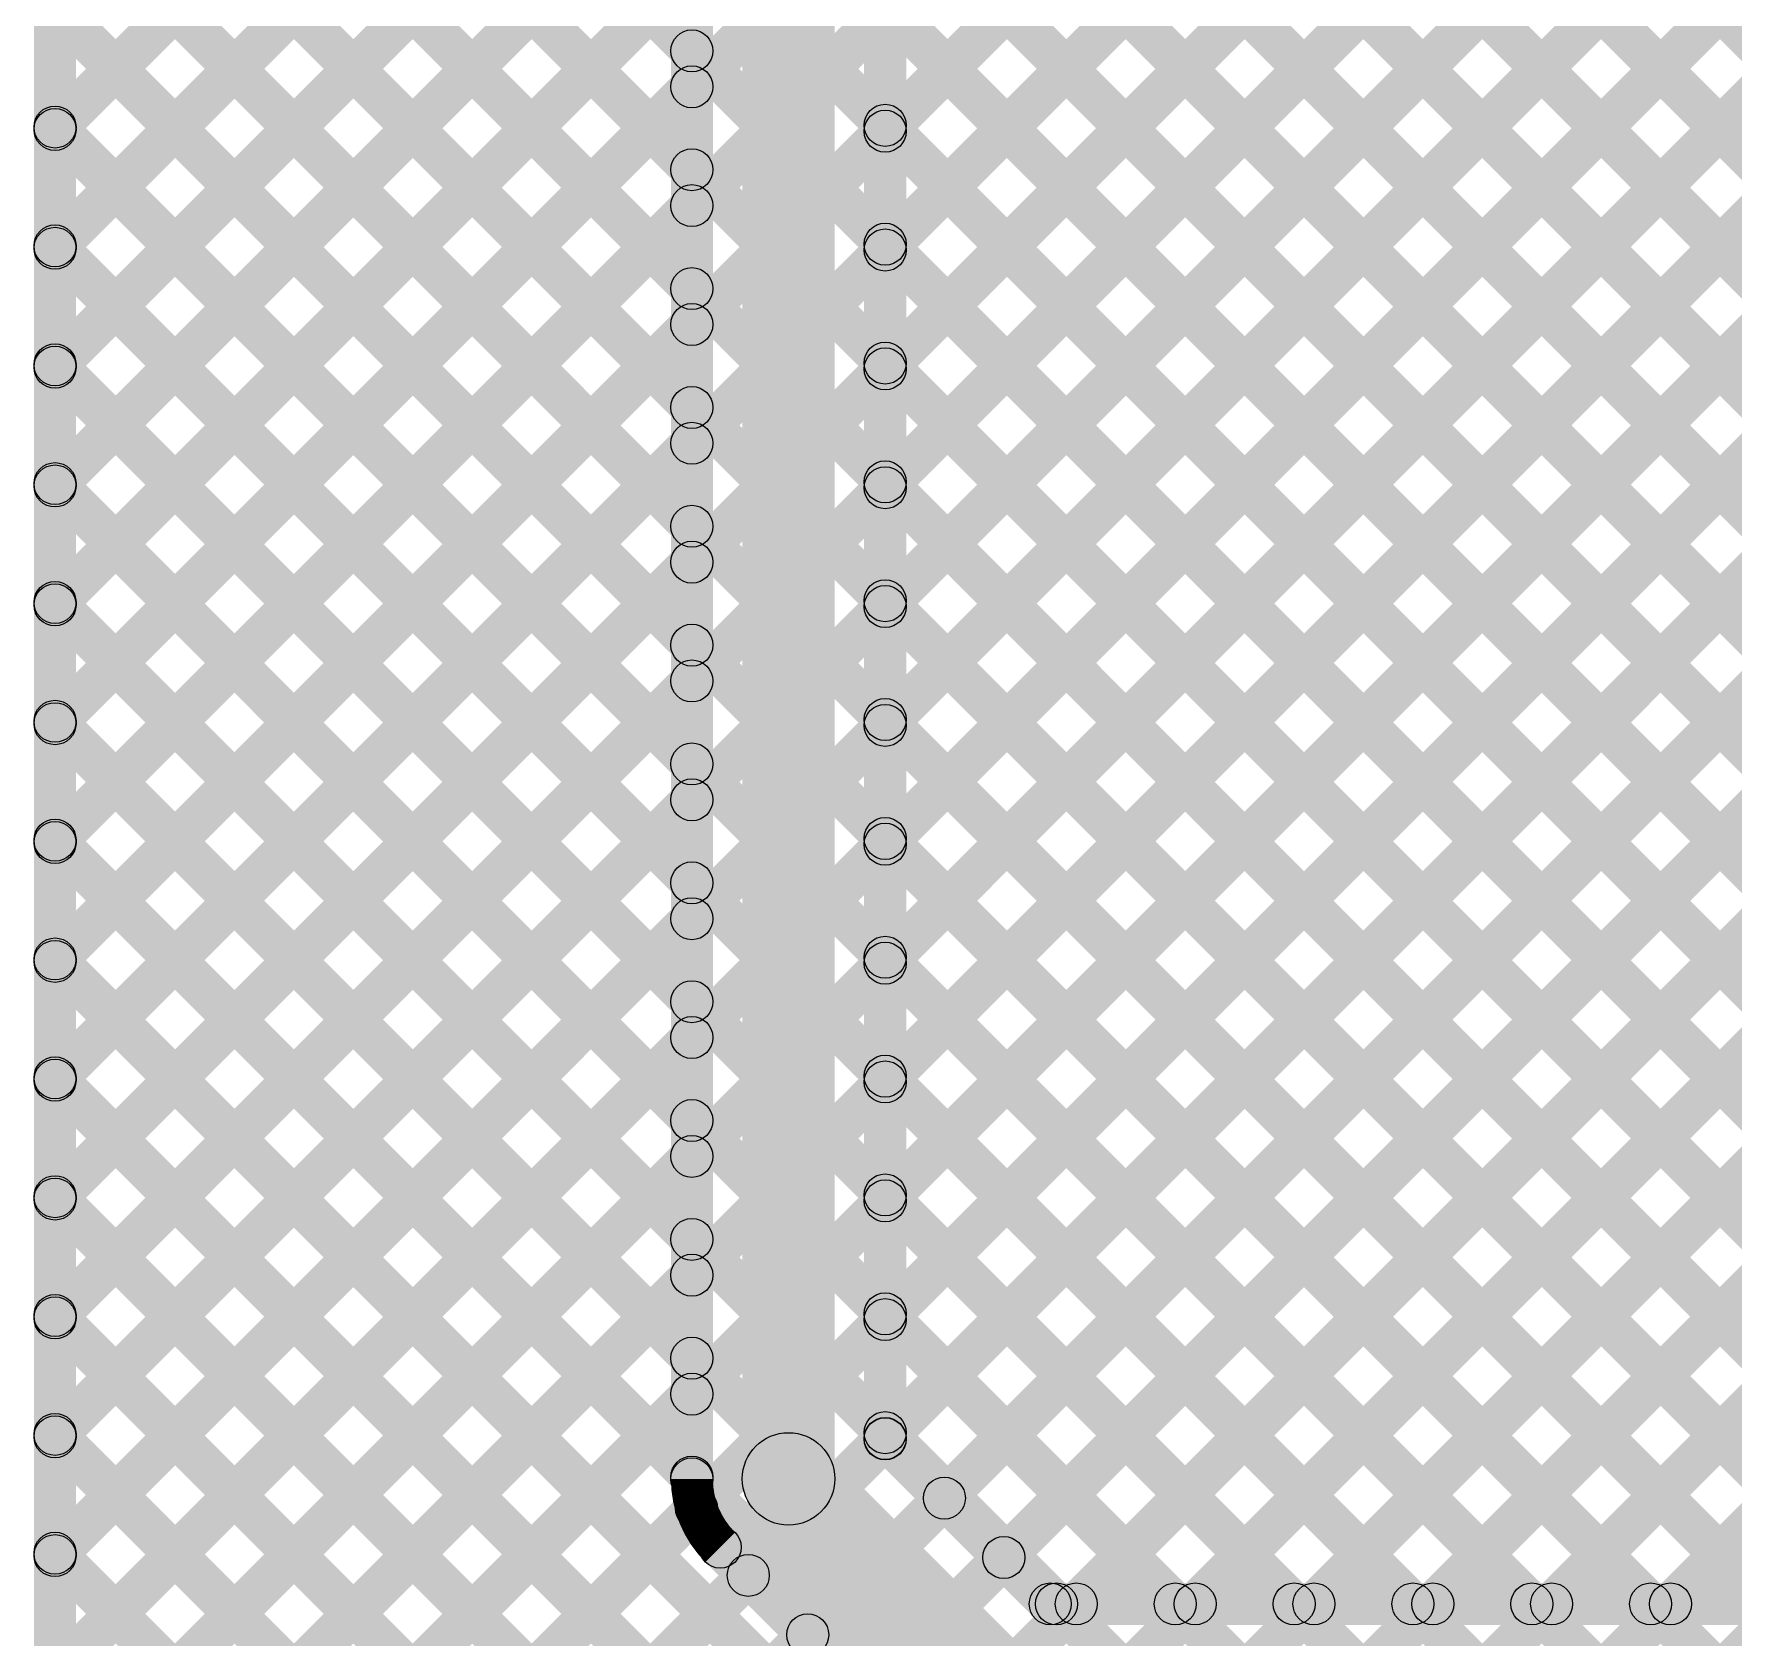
# Model space of a CAD drawing. Header units: millimetres. Extents: x 0.02 to 3.53, y 0 to 2.66.
# Drawn here: x 0.095 to 0.4996, y 0.8198 to 1.2015 of the extents above; entities that cross this region are included whole.
import ezdxf

# ---------------------------------------------------------------- set-up
doc = ezdxf.new("R2010")
doc.units = ezdxf.units.MM
doc.header["$MEASUREMENT"] = 0
doc.layers.add('BottomLayer', color=5, linetype='Continuous')
doc.layers.add('TopLayer', color=1, linetype='Continuous')

msp = doc.modelspace()

# ---------------------------------------------------------------- hatches: boundary and pattern name
at = {"layer": 'BottomLayer'}
for points in [[(0.105, 0.78272), (0.095, 0.78272), (0.095, 1.97319), (0.105, 1.97319)], [(0.28558, 0.85767), (0.26358, 0.85767), (0.26358, 1.92972), (0.28558, 1.92972)], [(0.25658, 0.85767), (0.24658, 0.85767), (0.24658, 1.92355), (0.25658, 1.92355)], [(0.30258, 0.8672), (0.29258, 0.8672), (0.29258, 1.92355), (0.30258, 1.92355)], [(0.30112, 1.17488), (0.29405, 1.18195), (0.52944, 1.41734), (0.53651, 1.41027)], [(0.30112, 1.11831), (0.29405, 1.12538), (0.5857, 1.41703), (0.59277, 1.40996)], [(0.30112, 1.14659), (0.29405, 1.15366), (0.55705, 1.41666), (0.56412, 1.40959)], [(0.29405, 1.40254), (0.30112, 1.40961), (0.59567, 1.11506), (0.5886, 1.10799)], [(0.30112, 1.09002), (0.29405, 1.0971), (0.5886, 1.39165), (0.59567, 1.38458)], [(0.29405, 1.37425), (0.30112, 1.38132), (0.59567, 1.08677), (0.5886, 1.0797)], [(0.30112, 1.06174), (0.29405, 1.06881), (0.5886, 1.36336), (0.59567, 1.35629)], [(0.09646, 1.34556), (0.10354, 1.35263), (0.25512, 1.20105), (0.24805, 1.19398)], [(0.29405, 1.34597), (0.30112, 1.35304), (0.58994, 1.06422), (0.58287, 1.05714)], [(0.10354, 1.17528), (0.09646, 1.18236), (0.24805, 1.33394), (0.25512, 1.32687)], [(0.30112, 1.03346), (0.29405, 1.04053), (0.5886, 1.33508), (0.59567, 1.32801)], [(0.09646, 1.31728), (0.10354, 1.32435), (0.25512, 1.17276), (0.24805, 1.16569)], [(0.29405, 1.31768), (0.30112, 1.32475), (0.56647, 1.0594), (0.5594, 1.05233)], [(0.10354, 1.147), (0.09646, 1.15407), (0.24805, 1.30565), (0.25512, 1.29858)], [(0.30112, 1.00517), (0.29405, 1.01224), (0.5886, 1.30679), (0.59567, 1.29972)], [(0.09646, 1.28899), (0.10354, 1.29606), (0.25512, 1.14448), (0.24805, 1.13741)], [(0.29405, 1.2894), (0.30112, 1.29647), (0.53794, 1.05965), (0.53087, 1.05258)], [(0.10354, 1.11872), (0.09646, 1.12579), (0.24805, 1.27737), (0.25512, 1.2703)], [(0.30112, 0.97689), (0.29405, 0.98396), (0.5886, 1.27851), (0.59567, 1.27144)], [(0.09646, 1.26071), (0.10354, 1.26778), (0.25512, 1.1162), (0.24805, 1.10912)], [(0.29405, 1.26111), (0.30112, 1.26819), (0.52194, 1.04736), (0.51487, 1.04029)], [(0.10354, 1.09043), (0.09646, 1.0975), (0.24805, 1.24909), (0.25512, 1.24201)], [(0.30112, 0.9486), (0.29405, 0.95567), (0.5886, 1.25022), (0.59567, 1.24315)], [(0.09646, 1.23242), (0.10354, 1.23949), (0.25512, 1.08791), (0.24805, 1.08084)], [(0.29405, 1.23283), (0.30112, 1.2399), (0.70957, 0.83145), (0.7025, 0.82438)], [(0.30112, 0.92032), (0.29405, 0.92739), (0.5886, 1.22194), (0.59567, 1.21487)], [(0.10354, 1.06215), (0.09646, 1.06922), (0.24805, 1.2208), (0.25512, 1.21373)], [(0.09646, 1.20414), (0.10354, 1.21121), (0.25512, 1.05963), (0.24805, 1.05256)], [(0.29405, 1.20455), (0.30112, 1.21162), (0.68129, 0.83145), (0.67422, 0.82438)], [(0.30112, 0.89203), (0.29405, 0.89911), (0.5886, 1.19366), (0.59567, 1.18659)], [(0.10354, 1.03386), (0.09646, 1.04093), (0.24805, 1.19252), (0.25512, 1.18545)], [(0.09646, 1.17585), (0.10354, 1.18293), (0.25512, 1.03134), (0.24805, 1.02427)], [(0.29405, 1.17626), (0.30112, 1.18333), (0.653, 0.83145), (0.64593, 0.82438)], [(0.30112, 0.86375), (0.29405, 0.87082), (0.5886, 1.16537), (0.59567, 1.1583)], [(0.10354, 1.00558), (0.09646, 1.01265), (0.24805, 1.16423), (0.25512, 1.15716)], [(0.09646, 1.14757), (0.10354, 1.15464), (0.25512, 1.00306), (0.24805, 0.99599)], [(0.29405, 1.14798), (0.30112, 1.15505), (0.62472, 0.83145), (0.61765, 0.82438)], [(0.31522, 0.84956), (0.30814, 0.85663), (0.5886, 1.13709), (0.59567, 1.13002)], [(0.10354, 0.97729), (0.09646, 0.98437), (0.24805, 1.13595), (0.25512, 1.12888)], [(0.09646, 1.11929), (0.10354, 1.12636), (0.25512, 0.97477), (0.24805, 0.9677)], [(0.29405, 1.11969), (0.30112, 1.12676), (0.59643, 0.83145), (0.58936, 0.82438)], [(0.10354, 0.94901), (0.09646, 0.95608), (0.24805, 1.10766), (0.25512, 1.10059)], [(0.09646, 1.091), (0.10354, 1.09807), (0.25512, 0.94649), (0.24805, 0.93942)], [(0.29405, 1.09141), (0.30112, 1.09848), (0.56815, 0.83145), (0.56108, 0.82438)], [(0.10354, 0.92073), (0.09646, 0.9278), (0.24805, 1.07938), (0.25512, 1.07231)], [(0.09646, 1.06272), (0.10354, 1.06979), (0.25512, 0.91821), (0.24805, 0.91113)], [(0.29405, 1.06312), (0.30112, 1.0702), (0.53987, 0.83145), (0.53279, 0.82438)], [(0.10354, 0.89244), (0.09646, 0.89951), (0.24805, 1.0511), (0.25512, 1.04402)], [(0.09646, 1.03443), (0.10354, 1.0415), (0.25512, 0.88992), (0.24805, 0.88285)], [(0.29405, 1.03484), (0.30112, 1.04191), (0.51158, 0.83145), (0.50451, 0.82438)], [(0.32936, 0.83542), (0.32229, 0.84249), (0.51249, 1.03269), (0.51956, 1.02562)], [(0.10354, 0.86416), (0.09646, 0.87123), (0.24805, 1.02281), (0.25512, 1.01574)], [(0.3466, 0.82438), (0.33953, 0.83145), (0.52395, 1.01587), (0.53102, 1.0088)], [(0.09646, 1.00615), (0.10354, 1.01322), (0.25512, 0.86164), (0.24805, 0.85457)], [(0.29405, 1.00656), (0.30112, 1.01363), (0.4833, 0.83145), (0.47623, 0.82438)], [(0.37488, 0.82438), (0.36781, 0.83145), (0.54977, 1.0134), (0.55684, 1.00633)], [(0.40317, 0.82438), (0.3961, 0.83145), (0.56397, 0.99932), (0.57104, 0.99225)], [(0.10354, 0.83587), (0.09646, 0.84294), (0.24805, 0.99453), (0.25512, 0.98746)], [(0.09646, 0.97786), (0.10354, 0.98494), (0.98494, 0.10354), (0.97786, 0.09646)], [(0.29405, 0.97827), (0.30112, 0.98534), (0.45501, 0.83145), (0.44794, 0.82438)], [(0.43145, 0.82438), (0.42438, 0.83145), (0.57722, 0.98429), (0.58429, 0.97722)], [(0.45974, 0.82438), (0.45267, 0.83145), (0.6043, 0.98309), (0.61137, 0.97602)], [(0.48802, 0.82438), (0.48095, 0.83145), (0.63259, 0.98309), (0.63966, 0.97602)], [(0.10354, 0.80759), (0.09646, 0.81466), (0.24805, 0.96624), (0.25512, 0.95917)], [(0.09646, 0.94958), (0.10354, 0.95665), (0.95665, 0.10354), (0.94958, 0.09646)], [(0.29405, 0.94999), (0.30112, 0.95706), (0.42673, 0.83145), (0.41966, 0.82438)], [(0.10354, 0.7793), (0.09646, 0.78638), (0.24805, 0.93796), (0.25512, 0.93089)], [(0.09646, 0.9213), (0.10354, 0.92837), (0.92837, 0.10354), (0.9213, 0.09646)], [(0.29405, 0.9217), (0.30112, 0.92877), (0.39844, 0.83145), (0.39137, 0.82438)], [(0.12793, 0.77541), (0.12086, 0.78248), (0.24805, 0.90967), (0.25512, 0.9026)], [(0.09646, 0.89301), (0.10354, 0.90008), (0.90008, 0.10354), (0.89301, 0.09646)], [(0.29405, 0.89342), (0.30112, 0.90049), (0.37016, 0.83145), (0.36309, 0.82438)], [(0.1478, 0.767), (0.14072, 0.77407), (0.24805, 0.88139), (0.25512, 0.87432)], [(0.09646, 0.86473), (0.10354, 0.8718), (0.8718, 0.10354), (0.86473, 0.09646)], [(0.29405, 0.86513), (0.30112, 0.87221), (0.34188, 0.83145), (0.3348, 0.82438)], [(0.29405, 0.86366), (0.30112, 0.87073), (0.3404, 0.83145), (0.33333, 0.82438)], [(0.2668, 0.84989), (0.28236, 0.86545), (0.33512, 0.81269), (0.31956, 0.79714)], [(0.16423, 0.75515), (0.15716, 0.76222), (0.24914, 0.8542), (0.25621, 0.84713)], [(0.09646, 0.83644), (0.10354, 0.84351), (0.84351, 0.10354), (0.83644, 0.09646)], [(0.25478, 0.83787), (0.26185, 0.84494), (0.31461, 0.79219), (0.30754, 0.78511)], [(0.17761, 0.74024), (0.17054, 0.74731), (0.26148, 0.83825), (0.26855, 0.83118)], [(0.33687, 0.82291), (0.33687, 0.83291), (1.7238, 0.83291), (1.7238, 0.82291)], [(0.1878, 0.72215), (0.18073, 0.72922), (0.27562, 0.82411), (0.28269, 0.81704)]]:
    msp.add_hatch(color=5, dxfattribs=at).paths.add_polyline_path(points)
h = msp.add_hatch(color=5, dxfattribs=at)
edge = h.paths.add_edge_path()
edge.add_arc((0.25158, 1.19751), 0.005, 0, 360)
h = msp.add_hatch(color=5, dxfattribs=at)
edge = h.paths.add_edge_path()
edge.add_arc((0.25158, 1.18898), 0.005, 0, 360)
h = msp.add_hatch(color=5, dxfattribs=at)
edge = h.paths.add_edge_path()
edge.add_arc((0.1, 1.17939), 0.005, 0, 360)
h = msp.add_hatch(color=5, dxfattribs=at)
edge = h.paths.add_edge_path()
edge.add_arc((0.1, 1.17882), 0.005, 0, 360)
h = msp.add_hatch(color=5, dxfattribs=at)
edge = h.paths.add_edge_path()
edge.add_arc((0.29758, 1.1798), 0.005, 0, 360)
h = msp.add_hatch(color=5, dxfattribs=at)
edge = h.paths.add_edge_path()
edge.add_arc((0.29758, 1.17841), 0.005, 0, 360)
h = msp.add_hatch(color=5, dxfattribs=at)
edge = h.paths.add_edge_path()
edge.add_arc((0.25158, 1.16923), 0.005, 0, 360)
h = msp.add_hatch(color=5, dxfattribs=at)
edge = h.paths.add_edge_path()
edge.add_arc((0.25158, 1.1607), 0.005, 0, 360)
h = msp.add_hatch(color=5, dxfattribs=at)
edge = h.paths.add_edge_path()
edge.add_arc((0.1, 1.15111), 0.005, 0, 360)
h = msp.add_hatch(color=5, dxfattribs=at)
edge = h.paths.add_edge_path()
edge.add_arc((0.1, 1.15054), 0.005, 0, 360)
h = msp.add_hatch(color=5, dxfattribs=at)
edge = h.paths.add_edge_path()
edge.add_arc((0.29758, 1.15151), 0.005, 0, 360)
h = msp.add_hatch(color=5, dxfattribs=at)
edge = h.paths.add_edge_path()
edge.add_arc((0.29758, 1.15013), 0.005, 0, 360)
h = msp.add_hatch(color=5, dxfattribs=at)
edge = h.paths.add_edge_path()
edge.add_arc((0.25158, 1.14094), 0.005, 0, 360)
h = msp.add_hatch(color=5, dxfattribs=at)
edge = h.paths.add_edge_path()
edge.add_arc((0.25158, 1.13241), 0.005, 0, 360)
h = msp.add_hatch(color=5, dxfattribs=at)
edge = h.paths.add_edge_path()
edge.add_arc((0.1, 1.12282), 0.005, 0, 360)
h = msp.add_hatch(color=5, dxfattribs=at)
edge = h.paths.add_edge_path()
edge.add_arc((0.1, 1.12225), 0.005, 0, 360)
h = msp.add_hatch(color=5, dxfattribs=at)
edge = h.paths.add_edge_path()
edge.add_arc((0.29758, 1.12323), 0.005, 0, 360)
h = msp.add_hatch(color=5, dxfattribs=at)
edge = h.paths.add_edge_path()
edge.add_arc((0.29758, 1.12184), 0.005, 0, 360)
h = msp.add_hatch(color=5, dxfattribs=at)
edge = h.paths.add_edge_path()
edge.add_arc((0.25158, 1.11266), 0.005, 0, 360)
h = msp.add_hatch(color=5, dxfattribs=at)
edge = h.paths.add_edge_path()
edge.add_arc((0.25158, 1.10413), 0.005, 0, 360)
h = msp.add_hatch(color=5, dxfattribs=at)
edge = h.paths.add_edge_path()
edge.add_arc((0.1, 1.09454), 0.005, 0, 360)
h = msp.add_hatch(color=5, dxfattribs=at)
edge = h.paths.add_edge_path()
edge.add_arc((0.1, 1.09397), 0.005, 0, 360)
h = msp.add_hatch(color=5, dxfattribs=at)
edge = h.paths.add_edge_path()
edge.add_arc((0.29758, 1.09494), 0.005, 0, 360)
h = msp.add_hatch(color=5, dxfattribs=at)
edge = h.paths.add_edge_path()
edge.add_arc((0.29758, 1.09356), 0.005, 0, 360)
h = msp.add_hatch(color=5, dxfattribs=at)
edge = h.paths.add_edge_path()
edge.add_arc((0.25158, 1.08438), 0.005, 0, 360)
h = msp.add_hatch(color=5, dxfattribs=at)
edge = h.paths.add_edge_path()
edge.add_arc((0.25158, 1.07584), 0.005, 0, 360)
h = msp.add_hatch(color=5, dxfattribs=at)
edge = h.paths.add_edge_path()
edge.add_arc((0.1, 1.06625), 0.005, 0, 360)
h = msp.add_hatch(color=5, dxfattribs=at)
edge = h.paths.add_edge_path()
edge.add_arc((0.1, 1.06568), 0.005, 0, 360)
h = msp.add_hatch(color=5, dxfattribs=at)
edge = h.paths.add_edge_path()
edge.add_arc((0.29758, 1.06666), 0.005, 0, 360)
h = msp.add_hatch(color=5, dxfattribs=at)
edge = h.paths.add_edge_path()
edge.add_arc((0.29758, 1.06528), 0.005, 0, 360)
h = msp.add_hatch(color=5, dxfattribs=at)
edge = h.paths.add_edge_path()
edge.add_arc((0.25158, 1.05609), 0.005, 0, 360)
h = msp.add_hatch(color=5, dxfattribs=at)
edge = h.paths.add_edge_path()
edge.add_arc((0.25158, 1.04756), 0.005, 0, 360)
h = msp.add_hatch(color=5, dxfattribs=at)
edge = h.paths.add_edge_path()
edge.add_arc((0.1, 1.03797), 0.005, 0, 360)
h = msp.add_hatch(color=5, dxfattribs=at)
edge = h.paths.add_edge_path()
edge.add_arc((0.1, 1.0374), 0.005, 0, 360)
h = msp.add_hatch(color=5, dxfattribs=at)
edge = h.paths.add_edge_path()
edge.add_arc((0.29758, 1.03838), 0.005, 0, 360)
h = msp.add_hatch(color=5, dxfattribs=at)
edge = h.paths.add_edge_path()
edge.add_arc((0.29758, 1.03699), 0.005, 0, 360)
h = msp.add_hatch(color=5, dxfattribs=at)
edge = h.paths.add_edge_path()
edge.add_arc((0.25158, 1.02781), 0.005, 0, 360)
h = msp.add_hatch(color=5, dxfattribs=at)
edge = h.paths.add_edge_path()
edge.add_arc((0.25158, 1.01928), 0.005, 0, 360)
h = msp.add_hatch(color=5, dxfattribs=at)
edge = h.paths.add_edge_path()
edge.add_arc((0.1, 1.00968), 0.005, 0, 360)
h = msp.add_hatch(color=5, dxfattribs=at)
edge = h.paths.add_edge_path()
edge.add_arc((0.1, 1.00911), 0.005, 0, 360)
h = msp.add_hatch(color=5, dxfattribs=at)
edge = h.paths.add_edge_path()
edge.add_arc((0.29758, 1.01009), 0.005, 0, 360)
h = msp.add_hatch(color=5, dxfattribs=at)
edge = h.paths.add_edge_path()
edge.add_arc((0.29758, 1.00871), 0.005, 0, 360)
h = msp.add_hatch(color=5, dxfattribs=at)
edge = h.paths.add_edge_path()
edge.add_arc((0.25158, 0.99952), 0.005, 0, 360)
h = msp.add_hatch(color=5, dxfattribs=at)
edge = h.paths.add_edge_path()
edge.add_arc((0.25158, 0.99099), 0.005, 0, 360)
h = msp.add_hatch(color=5, dxfattribs=at)
edge = h.paths.add_edge_path()
edge.add_arc((0.1, 0.9814), 0.005, 0, 360)
h = msp.add_hatch(color=5, dxfattribs=at)
edge = h.paths.add_edge_path()
edge.add_arc((0.1, 0.98083), 0.005, 0, 360)
h = msp.add_hatch(color=5, dxfattribs=at)
edge = h.paths.add_edge_path()
edge.add_arc((0.29758, 0.98181), 0.005, 0, 360)
h = msp.add_hatch(color=5, dxfattribs=at)
edge = h.paths.add_edge_path()
edge.add_arc((0.29758, 0.98042), 0.005, 0, 360)
h = msp.add_hatch(color=5, dxfattribs=at)
edge = h.paths.add_edge_path()
edge.add_arc((0.25158, 0.97124), 0.005, 0, 360)
h = msp.add_hatch(color=5, dxfattribs=at)
edge = h.paths.add_edge_path()
edge.add_arc((0.25158, 0.96271), 0.005, 0, 360)
h = msp.add_hatch(color=5, dxfattribs=at)
edge = h.paths.add_edge_path()
edge.add_arc((0.1, 0.95312), 0.005, 0, 360)
h = msp.add_hatch(color=5, dxfattribs=at)
edge = h.paths.add_edge_path()
edge.add_arc((0.1, 0.95255), 0.005, 0, 360)
h = msp.add_hatch(color=5, dxfattribs=at)
edge = h.paths.add_edge_path()
edge.add_arc((0.29758, 0.95352), 0.005, 0, 360)
h = msp.add_hatch(color=5, dxfattribs=at)
edge = h.paths.add_edge_path()
edge.add_arc((0.29758, 0.95214), 0.005, 0, 360)
h = msp.add_hatch(color=5, dxfattribs=at)
edge = h.paths.add_edge_path()
edge.add_arc((0.25158, 0.94295), 0.005, 0, 360)
h = msp.add_hatch(color=5, dxfattribs=at)
edge = h.paths.add_edge_path()
edge.add_arc((0.25158, 0.93442), 0.005, 0, 360)
h = msp.add_hatch(color=5, dxfattribs=at)
edge = h.paths.add_edge_path()
edge.add_arc((0.1, 0.92483), 0.005, 0, 360)
h = msp.add_hatch(color=5, dxfattribs=at)
edge = h.paths.add_edge_path()
edge.add_arc((0.1, 0.92426), 0.005, 0, 360)
h = msp.add_hatch(color=5, dxfattribs=at)
edge = h.paths.add_edge_path()
edge.add_arc((0.29758, 0.92524), 0.005, 0, 360)
h = msp.add_hatch(color=5, dxfattribs=at)
edge = h.paths.add_edge_path()
edge.add_arc((0.29758, 0.92385), 0.005, 0, 360)
h = msp.add_hatch(color=5, dxfattribs=at)
edge = h.paths.add_edge_path()
edge.add_arc((0.25158, 0.91467), 0.005, 0, 360)
h = msp.add_hatch(color=5, dxfattribs=at)
edge = h.paths.add_edge_path()
edge.add_arc((0.25158, 0.90614), 0.005, 0, 360)
h = msp.add_hatch(color=5, dxfattribs=at)
edge = h.paths.add_edge_path()
edge.add_arc((0.1, 0.89655), 0.005, 0, 360)
h = msp.add_hatch(color=5, dxfattribs=at)
edge = h.paths.add_edge_path()
edge.add_arc((0.1, 0.89598), 0.005, 0, 360)
h = msp.add_hatch(color=5, dxfattribs=at)
edge = h.paths.add_edge_path()
edge.add_arc((0.29758, 0.89695), 0.005, 0, 360)
h = msp.add_hatch(color=5, dxfattribs=at)
edge = h.paths.add_edge_path()
edge.add_arc((0.29758, 0.89557), 0.005, 0, 360)
h = msp.add_hatch(color=5, dxfattribs=at)
edge = h.paths.add_edge_path()
edge.add_arc((0.25158, 0.88639), 0.005, 0, 360)
h = msp.add_hatch(color=5, dxfattribs=at)
edge = h.paths.add_edge_path()
edge.add_arc((0.25158, 0.87785), 0.005, 0, 360)
h = msp.add_hatch(color=5, dxfattribs=at)
edge = h.paths.add_edge_path()
edge.add_arc((0.1, 0.86826), 0.005, 0, 360)
h = msp.add_hatch(color=5, dxfattribs=at)
edge = h.paths.add_edge_path()
edge.add_arc((0.1, 0.86769), 0.005, 0, 360)
h = msp.add_hatch(color=5, dxfattribs=at)
edge = h.paths.add_edge_path()
edge.add_arc((0.29758, 0.86867), 0.005, 0, 360)
h = msp.add_hatch(color=5, dxfattribs=at)
edge = h.paths.add_edge_path()
edge.add_arc((0.29758, 0.86729), 0.005, 0, 360)
h = msp.add_hatch(color=5, dxfattribs=at)
edge = h.paths.add_edge_path()
edge.add_arc((0.29758, 0.8672), 0.005, 0, 360)
h = msp.add_hatch(color=5, dxfattribs=at)
edge = h.paths.add_edge_path()
edge.add_arc((0.29758, 0.8672), 0.005, 0, 360)
h = msp.add_hatch(color=5, dxfattribs=at)
edge = h.paths.add_edge_path()
edge.add_arc((0.27458, 0.85767), 0.011, 0, 360)
h = msp.add_hatch(color=5, dxfattribs=at)
edge = h.paths.add_edge_path()
edge.add_arc((0.27458, 0.85767), 0.011, 0, 360)
h = msp.add_hatch(color=5, dxfattribs=at)
edge = h.paths.add_edge_path()
edge.add_arc((0.25158, 0.8581), 0.005, 0, 360)
h = msp.add_hatch(color=5, dxfattribs=at)
edge = h.paths.add_edge_path()
edge.add_arc((0.25158, 0.85767), 0.005, 0, 360)
h = msp.add_hatch(color=5, dxfattribs=at)
edge = h.paths.add_edge_path()
edge.add_arc((0.25158, 0.85767), 0.005, 0, 360)
h = msp.add_hatch(color=5, dxfattribs=at)
edge = h.paths.add_edge_path()
edge.add_arc((0.25158, 0.85767), 0.005, 0, 360)
h = msp.add_hatch(color=5, dxfattribs=at)
edge = h.paths.add_edge_path()
edge.add_arc((0.31168, 0.8531), 0.005, 0, 360)
h = msp.add_hatch(color=5, dxfattribs=at)
edge = h.paths.add_edge_path()
edge.add_arc((0.25268, 0.85066), 0.005, 0, 360)
h = msp.add_hatch(color=5, dxfattribs=at)
edge = h.paths.add_edge_path()
edge.add_arc((0.25832, 0.84141), 0.005, 0, 360)
h = msp.add_hatch(color=5, dxfattribs=at)
edge = h.paths.add_edge_path()
edge.add_arc((0.25832, 0.84141), 0.005, 0, 360)
h = msp.add_hatch(color=5, dxfattribs=at)
edge = h.paths.add_edge_path()
edge.add_arc((0.25832, 0.84141), 0.005, 0, 360)
h = msp.add_hatch(color=5, dxfattribs=at)
edge = h.paths.add_edge_path()
edge.add_arc((0.1, 0.83998), 0.005, 0, 360)
h = msp.add_hatch(color=5, dxfattribs=at)
edge = h.paths.add_edge_path()
edge.add_arc((0.1, 0.83941), 0.005, 0, 360)
h = msp.add_hatch(color=5, dxfattribs=at)
edge = h.paths.add_edge_path()
edge.add_arc((0.32582, 0.83896), 0.005, 0, 360)
h = msp.add_hatch(color=5, dxfattribs=at)
edge = h.paths.add_edge_path()
edge.add_arc((0.26501, 0.83471), 0.005, 0, 360)
h = msp.add_hatch(color=5, dxfattribs=at)
edge = h.paths.add_edge_path()
edge.add_arc((0.33687, 0.82791), 0.005, 0, 360)
h = msp.add_hatch(color=5, dxfattribs=at)
edge = h.paths.add_edge_path()
edge.add_arc((0.33687, 0.82791), 0.005, 0, 360)
h = msp.add_hatch(color=5, dxfattribs=at)
edge = h.paths.add_edge_path()
edge.add_arc((0.33834, 0.82791), 0.005, 0, 360)
h = msp.add_hatch(color=5, dxfattribs=at)
edge = h.paths.add_edge_path()
edge.add_arc((0.34306, 0.82791), 0.005, 0, 360)
h = msp.add_hatch(color=5, dxfattribs=at)
edge = h.paths.add_edge_path()
edge.add_arc((0.36662, 0.82791), 0.005, 0, 360)
h = msp.add_hatch(color=5, dxfattribs=at)
edge = h.paths.add_edge_path()
edge.add_arc((0.37135, 0.82791), 0.005, 0, 360)
h = msp.add_hatch(color=5, dxfattribs=at)
edge = h.paths.add_edge_path()
edge.add_arc((0.39491, 0.82791), 0.005, 0, 360)
h = msp.add_hatch(color=5, dxfattribs=at)
edge = h.paths.add_edge_path()
edge.add_arc((0.39963, 0.82791), 0.005, 0, 360)
h = msp.add_hatch(color=5, dxfattribs=at)
edge = h.paths.add_edge_path()
edge.add_arc((0.42319, 0.82791), 0.005, 0, 360)
h = msp.add_hatch(color=5, dxfattribs=at)
edge = h.paths.add_edge_path()
edge.add_arc((0.42792, 0.82791), 0.005, 0, 360)
h = msp.add_hatch(color=5, dxfattribs=at)
edge = h.paths.add_edge_path()
edge.add_arc((0.45148, 0.82791), 0.005, 0, 360)
h = msp.add_hatch(color=5, dxfattribs=at)
edge = h.paths.add_edge_path()
edge.add_arc((0.4562, 0.82791), 0.005, 0, 360)
h = msp.add_hatch(color=5, dxfattribs=at)
edge = h.paths.add_edge_path()
edge.add_arc((0.47976, 0.82791), 0.005, 0, 360)
h = msp.add_hatch(color=5, dxfattribs=at)
edge = h.paths.add_edge_path()
edge.add_arc((0.48449, 0.82791), 0.005, 0, 360)
h = msp.add_hatch(color=5, dxfattribs=at)
edge = h.paths.add_edge_path()
edge.add_arc((0.27915, 0.82057), 0.005, 0, 360)
at = {"layer": 'TopLayer'}
for points in [[(0.105, 0.78272), (0.095, 0.78272), (0.095, 1.97319), (0.105, 1.97319)], [(0.10354, 0.46818), (0.09646, 0.47525), (1.42008, 1.79886), (1.42715, 1.79179)], [(0.10354, 0.43989), (0.09646, 0.44696), (1.42764, 1.77814), (1.43471, 1.77107)], [(0.10354, 0.41161), (0.09646, 0.41868), (1.45593, 1.77814), (1.463, 1.77107)], [(0.09646, 1.60012), (0.10354, 1.60719), (0.56566, 1.14506), (0.55859, 1.13799)], [(0.09646, 1.57183), (0.10354, 1.57891), (0.55558, 1.12687), (0.5485, 1.11979)], [(0.10354, 1.17528), (0.09646, 1.18236), (0.48779, 1.57368), (0.49486, 1.56661)], [(0.10354, 1.147), (0.09646, 1.15407), (0.51462, 1.57223), (0.52169, 1.56516)], [(0.09646, 1.54355), (0.10354, 1.55062), (0.54526, 1.1089), (0.53819, 1.10183)], [(0.09646, 1.51527), (0.10354, 1.52234), (0.5354, 1.09047), (0.52833, 1.0834)], [(0.10354, 1.11872), (0.09646, 1.12579), (0.47924, 1.50857), (0.48631, 1.50149)], [(0.09646, 1.48698), (0.10354, 1.49405), (0.52567, 1.07191), (0.5186, 1.06484)], [(0.10354, 1.09043), (0.09646, 1.0975), (0.4896, 1.49063), (0.49667, 1.48356)], [(0.10354, 1.06215), (0.09646, 1.06922), (0.49967, 1.47243), (0.50674, 1.46536)], [(0.09646, 1.4587), (0.10354, 1.46577), (0.51588, 1.05342), (0.50881, 1.04635)], [(0.10354, 1.03386), (0.09646, 1.04093), (0.50987, 1.45434), (0.51694, 1.44727)], [(0.09646, 1.43041), (0.10354, 1.43748), (0.51192, 1.0291), (0.50485, 1.02202)], [(0.10354, 1.00558), (0.09646, 1.01265), (0.52007, 1.43626), (0.52714, 1.42919)], [(0.10354, 0.92073), (0.09646, 0.9278), (0.60192, 1.43325), (0.60899, 1.42618)], [(0.10354, 0.97729), (0.09646, 0.98437), (0.53087, 1.41877), (0.53794, 1.4117)], [(0.10354, 0.89244), (0.09646, 0.89951), (0.61189, 1.41493), (0.61896, 1.40786)], [(0.09646, 1.40213), (0.10354, 1.4092), (1.4092, 0.10354), (1.40213, 0.09646)], [(0.10354, 0.94901), (0.09646, 0.95608), (0.54917, 1.40879), (0.55624, 1.40172)], [(0.10354, 0.86416), (0.09646, 0.87123), (0.62185, 1.39662), (0.62892, 1.38955)], [(0.09646, 1.37384), (0.10354, 1.38092), (1.38092, 0.10354), (1.37384, 0.09646)], [(0.10354, 0.83587), (0.09646, 0.84294), (0.62927, 1.37575), (0.63634, 1.36868)], [(0.10354, 0.80759), (0.09646, 0.81466), (0.63593, 1.35412), (0.643, 1.34705)], [(0.09646, 1.34556), (0.10354, 1.35263), (1.35263, 0.10354), (1.34556, 0.09646)], [(0.10354, 0.7793), (0.09646, 0.78638), (0.64258, 1.33249), (0.64965, 1.32542)], [(0.09646, 1.31728), (0.10354, 1.32435), (1.32435, 0.10354), (1.31728, 0.09646)], [(0.12793, 0.77541), (0.12086, 0.78248), (0.64397, 1.3056), (0.65104, 1.29853)], [(0.09646, 1.28899), (0.10354, 1.29606), (1.29606, 0.10354), (1.28899, 0.09646)], [(0.09646, 1.26071), (0.10354, 1.26778), (1.26778, 0.10354), (1.26071, 0.09646)], [(0.1478, 0.767), (0.14072, 0.77407), (0.61688, 1.25023), (0.62395, 1.24316)], [(0.09646, 1.23242), (0.10354, 1.23949), (1.23949, 0.10354), (1.23242, 0.09646)], [(0.09646, 1.20414), (0.10354, 1.21121), (1.21121, 0.10354), (1.20414, 0.09646)], [(0.16423, 0.75515), (0.15716, 0.76222), (0.58171, 1.18676), (0.58878, 1.17969)], [(0.09646, 1.17585), (0.10354, 1.18293), (1.18293, 0.10354), (1.17585, 0.09646)], [(0.09646, 1.14757), (0.10354, 1.15464), (1.15464, 0.10354), (1.14757, 0.09646)], [(0.09646, 1.11929), (0.10354, 1.12636), (1.12636, 0.10354), (1.11929, 0.09646)], [(0.17761, 0.74024), (0.17054, 0.74731), (0.54653, 1.1233), (0.5536, 1.11623)], [(0.09646, 1.091), (0.10354, 1.09807), (1.09807, 0.10354), (1.091, 0.09646)], [(0.09646, 1.06272), (0.10354, 1.06979), (1.06979, 0.10354), (1.06272, 0.09646)], [(0.1878, 0.72215), (0.18073, 0.72922), (0.51318, 1.06166), (0.52025, 1.05459)], [(0.09646, 1.03443), (0.10354, 1.0415), (1.0415, 0.10354), (1.03443, 0.09646)], [(0.19411, 0.70018), (0.18704, 0.70725), (0.50576, 1.02596), (0.51283, 1.01889)], [(0.09646, 1.00615), (0.10354, 1.01322), (1.01322, 0.10354), (1.00615, 0.09646)], [(0.19432, 0.6721), (0.18725, 0.67917), (0.51802, 1.00994), (0.52509, 1.00287)], [(0.10354, 0.55303), (0.09646, 0.5601), (0.54119, 1.00482), (0.54826, 0.99775)], [(0.10354, 0.52475), (0.09646, 0.53182), (0.56397, 0.99932), (0.57104, 0.99225)], [(0.09646, 0.97786), (0.10354, 0.98494), (0.98494, 0.10354), (0.97786, 0.09646)], [(0.10354, 0.49646), (0.09646, 0.50353), (0.57722, 0.98429), (0.58429, 0.97722)], [(0.09646, 0.94958), (0.10354, 0.95665), (0.95665, 0.10354), (0.94958, 0.09646)], [(0.09646, 0.9213), (0.10354, 0.92837), (0.92837, 0.10354), (0.9213, 0.09646)], [(0.09646, 0.89301), (0.10354, 0.90008), (0.90008, 0.10354), (0.89301, 0.09646)], [(0.09646, 0.86473), (0.10354, 0.8718), (0.8718, 0.10354), (0.86473, 0.09646)], [(0.09646, 0.83644), (0.10354, 0.84351), (0.84351, 0.10354), (0.83644, 0.09646)]]:
    msp.add_hatch(color=1, dxfattribs=at).paths.add_polyline_path(points)
h = msp.add_hatch(color=1, dxfattribs=at)
edge = h.paths.add_edge_path()
edge.add_arc((0.1, 1.17939), 0.005, 0, 360)
h = msp.add_hatch(color=1, dxfattribs=at)
edge = h.paths.add_edge_path()
edge.add_arc((0.1, 1.17882), 0.005, 0, 360)
h = msp.add_hatch(color=1, dxfattribs=at)
edge = h.paths.add_edge_path()
edge.add_arc((0.1, 1.15111), 0.005, 0, 360)
h = msp.add_hatch(color=1, dxfattribs=at)
edge = h.paths.add_edge_path()
edge.add_arc((0.1, 1.15054), 0.005, 0, 360)
h = msp.add_hatch(color=1, dxfattribs=at)
edge = h.paths.add_edge_path()
edge.add_arc((0.1, 1.12282), 0.005, 0, 360)
h = msp.add_hatch(color=1, dxfattribs=at)
edge = h.paths.add_edge_path()
edge.add_arc((0.1, 1.12225), 0.005, 0, 360)
h = msp.add_hatch(color=1, dxfattribs=at)
edge = h.paths.add_edge_path()
edge.add_arc((0.1, 1.09454), 0.005, 0, 360)
h = msp.add_hatch(color=1, dxfattribs=at)
edge = h.paths.add_edge_path()
edge.add_arc((0.1, 1.09397), 0.005, 0, 360)
h = msp.add_hatch(color=1, dxfattribs=at)
edge = h.paths.add_edge_path()
edge.add_arc((0.1, 1.06625), 0.005, 0, 360)
h = msp.add_hatch(color=1, dxfattribs=at)
edge = h.paths.add_edge_path()
edge.add_arc((0.1, 1.06568), 0.005, 0, 360)
h = msp.add_hatch(color=1, dxfattribs=at)
edge = h.paths.add_edge_path()
edge.add_arc((0.1, 1.03797), 0.005, 0, 360)
h = msp.add_hatch(color=1, dxfattribs=at)
edge = h.paths.add_edge_path()
edge.add_arc((0.1, 1.0374), 0.005, 0, 360)
h = msp.add_hatch(color=1, dxfattribs=at)
edge = h.paths.add_edge_path()
edge.add_arc((0.1, 1.00968), 0.005, 0, 360)
h = msp.add_hatch(color=1, dxfattribs=at)
edge = h.paths.add_edge_path()
edge.add_arc((0.1, 1.00911), 0.005, 0, 360)
h = msp.add_hatch(color=1, dxfattribs=at)
edge = h.paths.add_edge_path()
edge.add_arc((0.1, 0.9814), 0.005, 0, 360)
h = msp.add_hatch(color=1, dxfattribs=at)
edge = h.paths.add_edge_path()
edge.add_arc((0.1, 0.98083), 0.005, 0, 360)
h = msp.add_hatch(color=1, dxfattribs=at)
edge = h.paths.add_edge_path()
edge.add_arc((0.1, 0.95312), 0.005, 0, 360)
h = msp.add_hatch(color=1, dxfattribs=at)
edge = h.paths.add_edge_path()
edge.add_arc((0.1, 0.95255), 0.005, 0, 360)
h = msp.add_hatch(color=1, dxfattribs=at)
edge = h.paths.add_edge_path()
edge.add_arc((0.1, 0.92483), 0.005, 0, 360)
h = msp.add_hatch(color=1, dxfattribs=at)
edge = h.paths.add_edge_path()
edge.add_arc((0.1, 0.92426), 0.005, 0, 360)
h = msp.add_hatch(color=1, dxfattribs=at)
edge = h.paths.add_edge_path()
edge.add_arc((0.1, 0.89655), 0.005, 0, 360)
h = msp.add_hatch(color=1, dxfattribs=at)
edge = h.paths.add_edge_path()
edge.add_arc((0.1, 0.89598), 0.005, 0, 360)
h = msp.add_hatch(color=1, dxfattribs=at)
edge = h.paths.add_edge_path()
edge.add_arc((0.1, 0.86826), 0.005, 0, 360)
h = msp.add_hatch(color=1, dxfattribs=at)
edge = h.paths.add_edge_path()
edge.add_arc((0.1, 0.86769), 0.005, 0, 360)
h = msp.add_hatch(color=1, dxfattribs=at)
edge = h.paths.add_edge_path()
edge.add_arc((0.1, 0.83998), 0.005, 0, 360)
h = msp.add_hatch(color=1, dxfattribs=at)
edge = h.paths.add_edge_path()
edge.add_arc((0.1, 0.83941), 0.005, 0, 360)

# ---------------------------------------------------------------- linework, layer by layer
at = {"layer": 'BottomLayer', "const_width": 0.01}
msp.add_lwpolyline([(0.25832, 0.84141, -0.198912), (0.25158, 0.85767)], format="xyb", dxfattribs=at)
msp.add_lwpolyline([(0.25832, 0.84141, -0.198912), (0.25158, 0.85767)], format="xyb", dxfattribs=at)
at = {"layer": 'BottomLayer'}
for centre, radius in [((0.25158, 1.19751), 0.005), ((0.25158, 1.18898), 0.005), ((0.1, 1.17939), 0.005), ((0.1, 1.17882), 0.005), ((0.29758, 1.1798), 0.005), ((0.29758, 1.17841), 0.005), ((0.25158, 1.16923), 0.005), ((0.25158, 1.1607), 0.005), ((0.1, 1.15111), 0.005), ((0.1, 1.15054), 0.005), ((0.29758, 1.15151), 0.005), ((0.29758, 1.15013), 0.005), ((0.25158, 1.14094), 0.005), ((0.25158, 1.13241), 0.005), ((0.1, 1.12282), 0.005), ((0.1, 1.12225), 0.005), ((0.29758, 1.12323), 0.005), ((0.29758, 1.12184), 0.005), ((0.25158, 1.11266), 0.005), ((0.25158, 1.10413), 0.005), ((0.1, 1.09454), 0.005), ((0.1, 1.09397), 0.005), ((0.29758, 1.09494), 0.005), ((0.29758, 1.09356), 0.005), ((0.25158, 1.08438), 0.005), ((0.25158, 1.07584), 0.005), ((0.1, 1.06625), 0.005), ((0.1, 1.06568), 0.005), ((0.29758, 1.06666), 0.005), ((0.29758, 1.06528), 0.005), ((0.25158, 1.05609), 0.005), ((0.25158, 1.04756), 0.005), ((0.1, 1.03797), 0.005), ((0.1, 1.0374), 0.005), ((0.29758, 1.03838), 0.005), ((0.29758, 1.03699), 0.005), ((0.25158, 1.02781), 0.005), ((0.25158, 1.01928), 0.005), ((0.1, 1.00968), 0.005), ((0.1, 1.00911), 0.005), ((0.29758, 1.01009), 0.005), ((0.29758, 1.00871), 0.005), ((0.25158, 0.99952), 0.005), ((0.25158, 0.99099), 0.005), ((0.1, 0.9814), 0.005), ((0.1, 0.98083), 0.005), ((0.29758, 0.98181), 0.005), ((0.29758, 0.98042), 0.005), ((0.25158, 0.97124), 0.005), ((0.25158, 0.96271), 0.005), ((0.1, 0.95312), 0.005), ((0.1, 0.95255), 0.005), ((0.29758, 0.95352), 0.005), ((0.29758, 0.95214), 0.005), ((0.25158, 0.94295), 0.005), ((0.25158, 0.93442), 0.005), ((0.1, 0.92483), 0.005), ((0.1, 0.92426), 0.005), ((0.29758, 0.92524), 0.005), ((0.29758, 0.92385), 0.005), ((0.25158, 0.91467), 0.005), ((0.25158, 0.90614), 0.005), ((0.1, 0.89655), 0.005), ((0.1, 0.89598), 0.005), ((0.29758, 0.89695), 0.005), ((0.29758, 0.89557), 0.005), ((0.25158, 0.88639), 0.005), ((0.25158, 0.87785), 0.005), ((0.1, 0.86826), 0.005), ((0.1, 0.86769), 0.005), ((0.29758, 0.86867), 0.005), ((0.29758, 0.86729), 0.005), ((0.29758, 0.8672), 0.005), ((0.29758, 0.8672), 0.005), ((0.27458, 0.85767), 0.011), ((0.27458, 0.85767), 0.011), ((0.25158, 0.8581), 0.005), ((0.25158, 0.85767), 0.005), ((0.25158, 0.85767), 0.005), ((0.25158, 0.85767), 0.005), ((0.31168, 0.8531), 0.005), ((0.25268, 0.85066), 0.005), ((0.25832, 0.84141), 0.005), ((0.25832, 0.84141), 0.005), ((0.25832, 0.84141), 0.005), ((0.1, 0.83998), 0.005), ((0.1, 0.83941), 0.005), ((0.32582, 0.83896), 0.005), ((0.26501, 0.83471), 0.005), ((0.33687, 0.82791), 0.005), ((0.33687, 0.82791), 0.005), ((0.33834, 0.82791), 0.005), ((0.34306, 0.82791), 0.005), ((0.36662, 0.82791), 0.005), ((0.37135, 0.82791), 0.005), ((0.39491, 0.82791), 0.005), ((0.39963, 0.82791), 0.005), ((0.42319, 0.82791), 0.005), ((0.42792, 0.82791), 0.005), ((0.45148, 0.82791), 0.005), ((0.4562, 0.82791), 0.005), ((0.47976, 0.82791), 0.005), ((0.48449, 0.82791), 0.005), ((0.27915, 0.82057), 0.005)]:
    msp.add_circle(centre, radius, dxfattribs=at)
at = {"layer": 'TopLayer'}
for centre in [(0.1, 1.17939), (0.1, 1.17882), (0.1, 1.15111), (0.1, 1.15054), (0.1, 1.12282), (0.1, 1.12225), (0.1, 1.09454), (0.1, 1.09397), (0.1, 1.06625), (0.1, 1.06568), (0.1, 1.03797), (0.1, 1.0374), (0.1, 1.00968), (0.1, 1.00911), (0.1, 0.9814), (0.1, 0.98083), (0.1, 0.95312), (0.1, 0.95255), (0.1, 0.92483), (0.1, 0.92426), (0.1, 0.89655), (0.1, 0.89598), (0.1, 0.86826), (0.1, 0.86769), (0.1, 0.83998), (0.1, 0.83941)]:
    msp.add_circle(centre, 0.005, dxfattribs=at)

doc.saveas('drawing.dxf')
